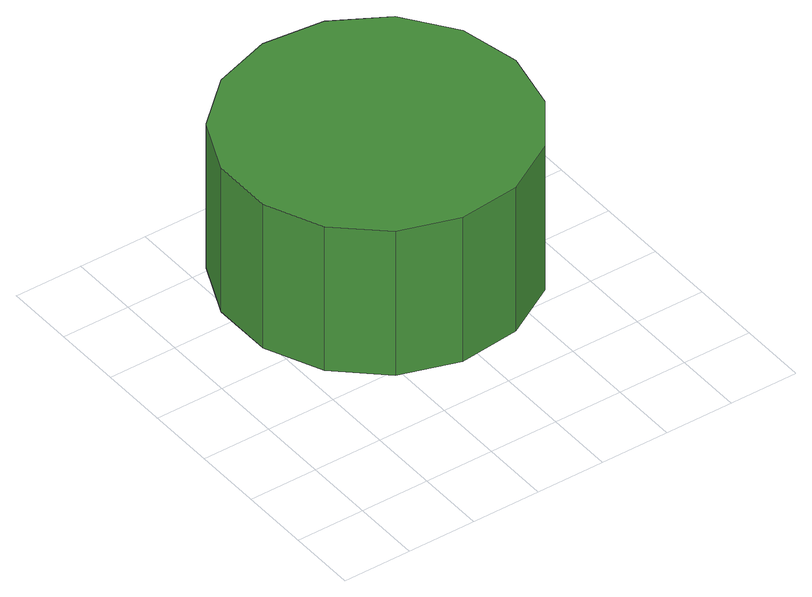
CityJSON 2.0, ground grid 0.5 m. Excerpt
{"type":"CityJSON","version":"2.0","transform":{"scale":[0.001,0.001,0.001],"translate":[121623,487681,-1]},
"CityObjects":{
"tree1":{"type":"SolitaryVegetationObject","attributes":{"function":"something"},"geometry":[{"type":"MultiSurface","lod":"1","boundaries":[[[0,1,2,3,4,5,6,7,8,9,10,11,12,13,14]],[[15,16,17,18,19,20,21,22,23,24,25,26,27,28,29]],[[0,29,28,1]],[[1,28,27,2]],[[2,27,26,3]],[[3,26,25,4]],[[4,25,24,5]],[[5,24,23,6]],[[6,23,22,7]],[[7,22,21,8]],[[8,21,20,9]],[[9,20,19,10]],[[10,19,18,11]],[[11,18,17,12]],[[12,17,16,13]],[[13,16,15,14]],[[14,15,29,0]]]}]}
},
"vertices":[
[2570,1896,1948],[2478,2332,1948],[2215,2694,1948],[1828,2917,1948],[1384,2964,1948],[959,2826,1948],[627,2527,1948],[446,2119,1948],[446,1672,1948],[627,1264,1948],[959,965,1948],[1384,827,1948],[1828,874,1948],[2215,1097,1948],[2478,1459,1948],[2478,1459,785],[2215,1097,785],[1828,874,785],[1384,827,785],[959,965,785],[627,1264,785],[446,1672,785],[446,2119,785],[627,2527,785],[959,2826,785],[1384,2964,785],[1828,2917,785],[2215,2694,785],[2478,2332,785],[2570,1896,785]
]}
